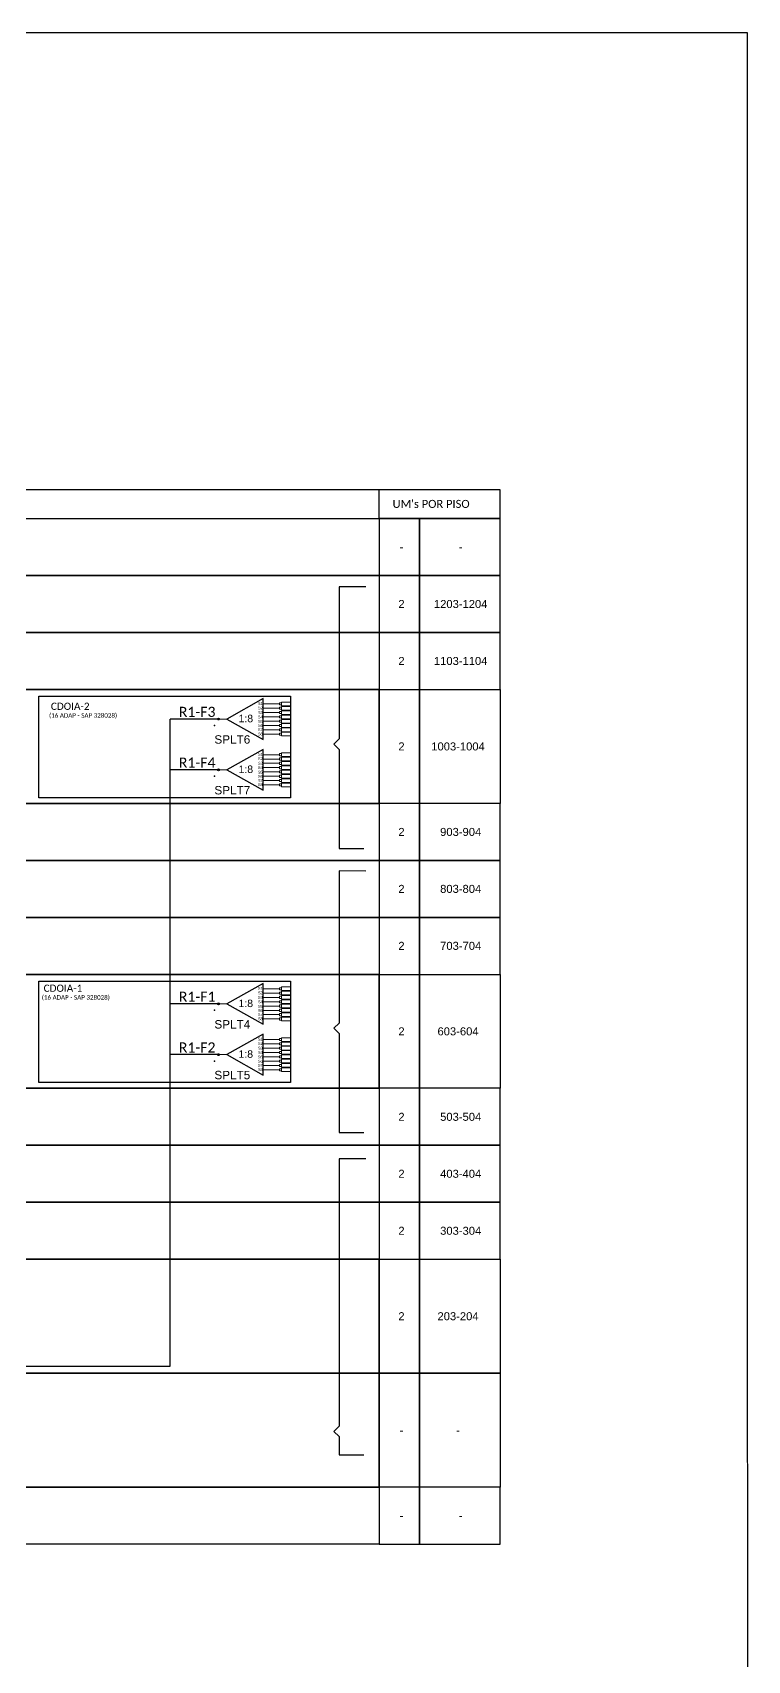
# Model space of a CAD drawing. Header units: metres. Extents: x 8172 to 8770, y -205 to 313.
# Drawn here: x 8640.3 to 8769.6, y 17.9 to 312.6 of the extents above; entities that cross this region are included whole.
import ezdxf
from ezdxf.enums import TextEntityAlignment as Align

# ---------------------------------------------------------------- set-up
doc = ezdxf.new("R2010")
doc.units = ezdxf.units.M
doc.styles.add('ARIAL', font='arial.ttf')
doc.styles.add('WMF-Calibri0', font='calibri.ttf')

# ---------------------------------------------------------------- blocks, each defined once
blk = doc.blocks.new('A$C64B91533')
at = {"color": 0}
for points in [[(0, 4.11), (23.15, 4.11), (23.15, 8.22), (0, 8.22)], [(0, 0), (23.15, 0), (23.15, 4.11), (0, 4.11)]]:
    blk.add_lwpolyline(points, close=True, dxfattribs=at)
for points in [[(23.15, 0), (314.47, 0), (314.47, 8.22), (23.15, 8.22), (23.15, 8.22), (23.15, 4.11)], [(58.2, 0), (58.2, 8.22)], [(279.74, 0), (279.74, 8.22)], [(11.57, 0), (11.57, 4.11)]]:
    blk.add_lwpolyline(points)
at = {"color": 0, "style": 'WMF-Calibri0'}
for s, p in [('     PISO', (4.96, 4.92)), ("UM's POR PISO", (29.11, 3.06)), ('PRUMADA', (161.77, 3.18)), ("UM's POR PISO", (283.57, 3.06)), ('  LÓGICO', (-1.58, 0.89)), ('    REAL', (10.18, 0.95))]:
    blk.add_text(s, height=2.3, dxfattribs=at).set_placement(p)
blk = doc.blocks.new('ANDAR_MAIOR_DUPLO')
for points in [[(0, 32.74), (11.57, 32.74), (11.57, 0), (0, 0)], [(11.57, 32.74), (23.15, 32.74), (23.15, 0), (11.57, 0)], [(46.29, 32.74), (23.15, 32.74), (23.15, 0), (46.29, 0)], [(57.86, 32.74), (46.29, 32.74), (46.29, 0), (57.86, 0)], [(57.86, 32.74), (279.76, 32.74), (279.76, 0), (57.86, 0)], [(279.76, 32.74), (291.33, 32.74), (291.33, 0), (279.76, 0)], [(291.33, 32.74), (314.47, 32.74), (314.47, 0), (291.33, 0)]]:
    blk.add_lwpolyline(points, close=True)
at = {"style": 'ARIAL', "flags": 12}
for tag, p in [('LOGICO', (5.79, 16.37)), ('REAL', (17.36, 16.37)), ('N°DAS_UCS', (34.12, 16.37)), ("UC'S", (52.6, 16.37)), ("UC'S", (286.13, 16.37)), ('N°DAS_UCS', (302.37, 16.37))]:
    blk.add_attdef(tag, text='', height=2.3, dxfattribs=at).set_placement(p, align=Align.MIDDLE_CENTER)
blk = doc.blocks.new('ANDAR_DUPLO')
for points in [[(0, 16.37), (11.57, 16.37), (11.57, 0), (0, 0)], [(11.57, 16.37), (23.15, 16.37), (23.15, 0), (11.57, 0)], [(23.15, 16.37), (46.29, 16.37), (46.29, 0), (23.15, 0)], [(46.29, 16.37), (57.86, 16.37), (57.86, 0), (46.29, 0)], [(57.86, 16.37), (279.76, 16.37), (279.76, 0), (57.86, 0)], [(291.33, 16.37), (279.76, 16.37), (279.76, 0), (291.33, 0)], [(314.47, 16.37), (291.33, 16.37), (291.33, 0), (314.47, 0)]]:
    blk.add_lwpolyline(points, close=True)
at = {"style": 'ARIAL'}
for tag, flags, p in [('LOGICO', 4, (5.79, 8.19)), ('N°DOS_APS', 12, (34.87, 8.19)), ("UC'S", 4, (52.6, 8.19)), ("UC'S", 4, (286.13, 8.19)), ('N°DOS_APS', 12, (303.12, 8.19)), ('REAL', 4, (17.36, 8.19))]:
    blk.add_attdef(tag, text='', height=2.3, dxfattribs=dict(at, flags=flags)).set_placement(p, align=Align.MIDDLE_CENTER)
blk = doc.blocks.new('SPLITTER_')
blk.add_point((0, 0))
at = {"style": 'ARIAL', "flags": 4}
blk.add_attdef('SPLT', (0, -3.26), '', height=1.5, dxfattribs=at)

msp = doc.modelspace()

# ---------------------------------------------------------------- hatches: boundary and pattern name
h = msp.add_hatch(color=0)
h.dxf.hatch_style = 1
edge = h.paths.add_edge_path()
edge.add_arc((8673.96, 188.37), 0.174, 0, 360)
h = msp.add_hatch(color=0)
h.dxf.hatch_style = 1
edge = h.paths.add_edge_path()
edge.add_arc((8673.96, 179.18), 0.174, 0, 360)
h = msp.add_hatch(color=0)
h.dxf.hatch_style = 1
edge = h.paths.add_edge_path()
edge.add_arc((8673.96, 136.8), 0.174, 0, 360)
h = msp.add_hatch(color=0)
h.dxf.hatch_style = 1
edge = h.paths.add_edge_path()
edge.add_arc((8673.96, 127.61), 0.174, 0, 360)

# ---------------------------------------------------------------- linework, layer by layer
for points in [[(8769.59, 312.64), (8769.64, -205.3), (8171.84, -205.3), (8171.84, 312.64)], [(8563.25, 69.95), (8703.05, 69.95), (8703.05, 49.32), (8563.25, 49.32)], [(8703.05, 69.95), (8710.34, 69.95), (8710.34, 49.32), (8703.05, 49.32)], [(8710.34, 69.95), (8724.92, 69.95), (8724.92, 49.32), (8710.34, 49.32)]]:
    msp.add_lwpolyline(points, close=True)
at = {"color": 3}
for points in [[(8700.6, 212.28), (8695.81, 212.28), (8695.81, 184.76), (8694.82, 183.81), (8695.81, 182.86), (8695.81, 164.93), (8700.28, 164.93)], [(8700.6, 160.85), (8695.81, 160.86), (8695.81, 133.33), (8694.82, 132.38), (8695.81, 131.43), (8695.81, 113.51), (8700.28, 113.51)], [(8700.6, 108.75), (8695.81, 108.76), (8695.81, 60.36), (8694.82, 59.41), (8695.81, 58.46), (8695.81, 55.14), (8700.28, 55.14)]]:
    msp.add_lwpolyline(points, dxfattribs=at)
at = {"color": 0}
for points in [[(8641.47, 192.5), (8687.01, 192.5), (8687.01, 174.12), (8641.47, 174.12)], [(8641.47, 140.93), (8687.01, 140.93), (8687.01, 122.55), (8641.47, 122.55)]]:
    msp.add_lwpolyline(points, close=True, dxfattribs=at)
for points in [[(8682.02, 192.06), (8675.47, 188.37), (8682.02, 184.68), (8682.02, 192.06)], [(8682.02, 182.87), (8675.47, 179.18), (8682.02, 175.49), (8682.02, 182.87)], [(8682.02, 140.49), (8675.47, 136.8), (8682.02, 133.11), (8682.02, 140.49)], [(8682.02, 131.3), (8675.47, 127.61), (8682.02, 123.92), (8682.02, 131.3)]]:
    msp.add_lwpolyline(points, dxfattribs=at)
at = {"color": 0, "lineweight": 0}
for points in [[(8684.98, 191.1), (8682.02, 191.1)], [(8682.02, 190.32), (8684.98, 190.32)], [(8682.02, 189.54), (8684.98, 189.54)], [(8682.02, 188.76), (8684.98, 188.76)], [(8685.37, 191.44), (8685.37, 190.77)], [(8685.37, 191.44), (8687.01, 191.44)], [(8685.37, 190.77), (8687.01, 190.77)], [(8685.37, 190.66), (8685.37, 189.99)], [(8685.37, 190.66), (8687.01, 190.66)], [(8685.37, 189.99), (8687.01, 189.99)], [(8685.37, 189.87), (8685.37, 189.21)], [(8685.37, 189.87), (8687.01, 189.87)], [(8685.37, 189.21), (8687.01, 189.21)], [(8685.37, 189.09), (8685.37, 188.42)], [(8685.37, 189.09), (8687.01, 189.09)], [(8675.47, 188.37), (8673.96, 188.37)], [(8682.02, 187.98), (8684.98, 187.98)], [(8682.02, 187.2), (8684.98, 187.2)], [(8682.02, 186.42), (8684.98, 186.42)], [(8685.37, 188.42), (8687.01, 188.42)], [(8685.37, 188.31), (8685.37, 187.64)], [(8685.37, 188.31), (8687.01, 188.31)], [(8685.37, 187.64), (8687.01, 187.64)], [(8685.37, 187.53), (8685.37, 186.86)], [(8685.37, 187.53), (8687.01, 187.53)], [(8685.37, 186.86), (8687.01, 186.86)], [(8685.37, 186.75), (8685.37, 186.08)], [(8685.37, 186.75), (8687.01, 186.75)], [(8685.37, 186.08), (8687.01, 186.08)], [(8685.37, 185.97), (8685.37, 185.3)], [(8685.37, 185.97), (8687.01, 185.97)], [(8682.02, 185.64), (8684.98, 185.64)], [(8685.37, 185.3), (8687.01, 185.3)], [(8684.98, 181.91), (8682.02, 181.91)], [(8682.02, 181.13), (8684.98, 181.13)], [(8682.02, 180.35), (8684.98, 180.35)], [(8685.37, 182.25), (8685.37, 181.58)], [(8685.37, 182.25), (8687.01, 182.25)], [(8685.37, 181.58), (8687.01, 181.58)], [(8685.37, 181.47), (8685.37, 180.8)], [(8685.37, 181.47), (8687.01, 181.47)], [(8685.37, 180.8), (8687.01, 180.8)], [(8685.37, 180.69), (8685.37, 180.02)], [(8685.37, 180.69), (8687.01, 180.69)], [(8685.37, 180.02), (8687.01, 180.02)], [(8685.37, 179.9), (8685.37, 179.24)], [(8685.37, 179.9), (8687.01, 179.9)], [(8675.47, 179.18), (8673.96, 179.18)], [(8682.02, 179.57), (8684.98, 179.57)], [(8682.02, 178.79), (8684.98, 178.79)], [(8682.02, 178.01), (8684.98, 178.01)], [(8682.02, 177.23), (8684.98, 177.23)], [(8685.37, 179.24), (8687.01, 179.24)], [(8685.37, 179.12), (8685.37, 178.46)], [(8685.37, 179.12), (8687.01, 179.12)], [(8685.37, 178.46), (8687.01, 178.46)], [(8685.37, 178.34), (8685.37, 177.67)], [(8685.37, 178.34), (8687.01, 178.34)], [(8685.37, 177.67), (8687.01, 177.67)], [(8685.37, 177.56), (8685.37, 176.89)], [(8685.37, 177.56), (8687.01, 177.56)], [(8685.37, 176.89), (8687.01, 176.89)], [(8682.02, 176.45), (8684.98, 176.45)], [(8685.37, 176.78), (8685.37, 176.11)], [(8685.37, 176.78), (8687.01, 176.78)], [(8685.37, 176.11), (8687.01, 176.11)], [(8684.98, 139.53), (8682.02, 139.53)], [(8682.02, 138.75), (8684.98, 138.75)], [(8685.37, 139.87), (8685.37, 139.2)], [(8685.37, 139.87), (8687.01, 139.87)], [(8685.37, 139.2), (8687.01, 139.2)], [(8685.37, 139.09), (8685.37, 138.42)], [(8685.37, 139.09), (8687.01, 139.09)], [(8675.47, 136.8), (8673.96, 136.8)], [(8682.02, 137.97), (8684.98, 137.97)], [(8682.02, 137.19), (8684.98, 137.19)], [(8682.02, 136.41), (8684.98, 136.41)], [(8682.02, 135.63), (8684.98, 135.63)], [(8685.37, 138.42), (8687.01, 138.42)], [(8685.37, 138.31), (8685.37, 137.64)], [(8685.37, 138.31), (8687.01, 138.31)], [(8685.37, 137.64), (8687.01, 137.64)], [(8685.37, 137.52), (8685.37, 136.86)], [(8685.37, 137.52), (8687.01, 137.52)], [(8685.37, 136.86), (8687.01, 136.86)], [(8685.37, 136.74), (8685.37, 136.08)], [(8685.37, 136.74), (8687.01, 136.74)], [(8685.37, 136.08), (8687.01, 136.08)], [(8685.37, 135.96), (8685.37, 135.29)], [(8685.37, 135.96), (8687.01, 135.96)], [(8682.02, 134.85), (8684.98, 134.85)], [(8682.02, 134.07), (8684.98, 134.07)], [(8685.37, 135.29), (8687.01, 135.29)], [(8685.37, 135.18), (8685.37, 134.51)], [(8685.37, 135.18), (8687.01, 135.18)], [(8685.37, 134.51), (8687.01, 134.51)], [(8685.37, 134.4), (8685.37, 133.73)], [(8685.37, 134.4), (8687.01, 134.4)], [(8685.37, 133.73), (8687.01, 133.73)], [(8684.98, 130.35), (8682.02, 130.35)], [(8685.37, 130.68), (8685.37, 130.01)], [(8685.37, 130.68), (8687.01, 130.68)], [(8685.37, 130.01), (8687.01, 130.01)], [(8685.37, 129.9), (8685.37, 129.23)], [(8685.37, 129.9), (8687.01, 129.9)], [(8675.47, 127.61), (8673.96, 127.61)], [(8682.02, 129.56), (8684.98, 129.56)], [(8682.02, 128.78), (8684.98, 128.78)], [(8682.02, 128), (8684.98, 128)], [(8682.02, 127.22), (8684.98, 127.22)], [(8685.37, 129.23), (8687.01, 129.23)], [(8685.37, 129.12), (8685.37, 128.45)], [(8685.37, 129.12), (8687.01, 129.12)], [(8685.37, 128.45), (8687.01, 128.45)], [(8685.37, 128.34), (8685.37, 127.67)], [(8685.37, 128.34), (8687.01, 128.34)], [(8685.37, 127.67), (8687.01, 127.67)], [(8685.37, 127.56), (8685.37, 126.89)], [(8685.37, 127.56), (8687.01, 127.56)], [(8685.37, 126.89), (8687.01, 126.89)], [(8685.37, 126.77), (8685.37, 126.11)], [(8685.37, 126.77), (8687.01, 126.77)], [(8682.02, 126.44), (8684.98, 126.44)], [(8682.02, 125.66), (8684.98, 125.66)], [(8682.02, 124.88), (8684.98, 124.88)], [(8685.37, 126.11), (8687.01, 126.11)], [(8685.37, 125.99), (8685.37, 125.33)], [(8685.37, 125.99), (8687.01, 125.99)], [(8685.37, 125.33), (8687.01, 125.33)], [(8685.37, 125.21), (8685.37, 124.54)], [(8685.37, 125.21), (8687.01, 125.21)], [(8685.37, 124.54), (8687.01, 124.54)]]:
    msp.add_lwpolyline(points, dxfattribs=at)
for points in [[(8684.98, 191.3), (8685.37, 191.3), (8685.37, 190.91), (8684.98, 190.91)], [(8684.98, 190.51), (8685.37, 190.51), (8685.37, 190.13), (8684.98, 190.13)], [(8684.98, 189.73), (8685.37, 189.73), (8685.37, 189.35), (8684.98, 189.35)], [(8684.98, 188.95), (8685.37, 188.95), (8685.37, 188.57), (8684.98, 188.57)], [(8684.98, 188.17), (8685.37, 188.17), (8685.37, 187.78), (8684.98, 187.78)], [(8684.98, 187.39), (8685.37, 187.39), (8685.37, 187), (8684.98, 187)], [(8684.98, 186.61), (8685.37, 186.61), (8685.37, 186.22), (8684.98, 186.22)], [(8684.98, 185.83), (8685.37, 185.83), (8685.37, 185.44), (8684.98, 185.44)], [(8684.98, 182.11), (8685.37, 182.11), (8685.37, 181.72), (8684.98, 181.72)], [(8684.98, 181.33), (8685.37, 181.33), (8685.37, 180.94), (8684.98, 180.94)], [(8684.98, 180.55), (8685.37, 180.55), (8685.37, 180.16), (8684.98, 180.16)], [(8684.98, 179.76), (8685.37, 179.76), (8685.37, 179.38), (8684.98, 179.38)], [(8684.98, 178.98), (8685.37, 178.98), (8685.37, 178.6), (8684.98, 178.6)], [(8684.98, 178.2), (8685.37, 178.2), (8685.37, 177.81), (8684.98, 177.81)], [(8684.98, 177.42), (8685.37, 177.42), (8685.37, 177.03), (8684.98, 177.03)], [(8684.98, 176.64), (8685.37, 176.64), (8685.37, 176.25), (8684.98, 176.25)], [(8684.98, 139.73), (8685.37, 139.73), (8685.37, 139.34), (8684.98, 139.34)], [(8684.98, 138.95), (8685.37, 138.95), (8685.37, 138.56), (8684.98, 138.56)], [(8684.98, 138.17), (8685.37, 138.17), (8685.37, 137.78), (8684.98, 137.78)], [(8684.98, 137.38), (8685.37, 137.38), (8685.37, 137), (8684.98, 137)], [(8684.98, 136.6), (8685.37, 136.6), (8685.37, 136.22), (8684.98, 136.22)], [(8684.98, 135.82), (8685.37, 135.82), (8685.37, 135.43), (8684.98, 135.43)], [(8684.98, 135.04), (8685.37, 135.04), (8685.37, 134.65), (8684.98, 134.65)], [(8684.98, 134.26), (8685.37, 134.26), (8685.37, 133.87), (8684.98, 133.87)], [(8684.98, 130.54), (8685.37, 130.54), (8685.37, 130.15), (8684.98, 130.15)], [(8684.98, 129.76), (8685.37, 129.76), (8685.37, 129.37), (8684.98, 129.37)], [(8684.98, 128.98), (8685.37, 128.98), (8685.37, 128.59), (8684.98, 128.59)], [(8684.98, 128.2), (8685.37, 128.2), (8685.37, 127.81), (8684.98, 127.81)], [(8684.98, 127.42), (8685.37, 127.42), (8685.37, 127.03), (8684.98, 127.03)], [(8684.98, 126.63), (8685.37, 126.63), (8685.37, 126.25), (8684.98, 126.25)], [(8684.98, 125.85), (8685.37, 125.85), (8685.37, 125.47), (8684.98, 125.47)], [(8684.98, 125.07), (8685.37, 125.07), (8685.37, 124.68), (8684.98, 124.68)]]:
    msp.add_lwpolyline(points, close=True, dxfattribs=at)
at = {"color": 0, "ltscale": 3}
for points in [[(8611.23, 68.69), (8611.23, 71.2), (8665.24, 71.2), (8665.24, 188.37)], [(8673.96, 188.37), (8665.24, 188.37)], [(8673.96, 179.18), (8665.22, 179.18)], [(8673.96, 136.8), (8665.22, 136.8)], [(8673.96, 127.61), (8665.22, 127.61)]]:
    msp.add_lwpolyline(points, dxfattribs=at)
at = {"color": 0}
for centre in [(8673.96, 188.37), (8673.96, 179.18), (8673.96, 136.8), (8673.96, 127.61)]:
    msp.add_circle(centre, 0.174, dxfattribs=at)

# ---------------------------------------------------------------- block references
at = {"xscale": 0.63, "yscale": 0.63, "zscale": 0.63}
msp.add_blockref('A$C64B91533', (8526.8, 224.66), dxfattribs=at)
ref = msp.add_blockref('ANDAR_DUPLO', (8526.8, 214.35), dxfattribs=dict(xscale=0.63, yscale=0.63, zscale=0.63))
ref.add_attrib('LOGICO', '12', dxfattribs={"height": 1.449, "style": 'ARIAL'}).set_placement((8530.45, 219.51), align=Align.MIDDLE_CENTER)
ref.add_attrib('REAL', 'C', dxfattribs={"height": 1.45, "style": 'ARIAL'}).set_placement((8537.74, 219.51), align=Align.MIDDLE_CENTER)
ref.add_attrib("UC'S1", '-', dxfattribs={"height": 1.45, "style": 'ARIAL'}).set_placement((8707.06, 219.51), align=Align.MIDDLE_CENTER)
ref.add_attrib('N°DAS_UCS1', '-', dxfattribs={"height": 1.45, "style": 'ARIAL'}).set_placement((8717.77, 219.51), align=Align.MIDDLE_CENTER)
ref.add_attrib('N°DAS_UCS', 'PORTEIRO', dxfattribs={"height": 1.449, "style": 'ARIAL'}).set_placement((8548.77, 219.51), align=Align.MIDDLE_CENTER)
ref.add_attrib("UC'S", '1', dxfattribs={"height": 1.45, "style": 'ARIAL'}).set_placement((8559.94, 219.51), align=Align.MIDDLE_CENTER)
ref = msp.add_blockref('ANDAR_DUPLO', (8526.8, 204.03), dxfattribs=dict(xscale=0.63, yscale=0.63, zscale=0.63))
ref.add_attrib('LOGICO', '11', dxfattribs={"height": 1.449, "style": 'ARIAL'}).set_placement((8530.45, 209.19), align=Align.MIDDLE_CENTER)
ref.add_attrib('REAL', '8', dxfattribs={"height": 1.45, "style": 'ARIAL'}).set_placement((8537.74, 209.19), align=Align.MIDDLE_CENTER)
ref.add_attrib("UC'S1", '2', dxfattribs={"height": 1.45, "style": 'ARIAL'}).set_placement((8707.06, 209.19), align=Align.MIDDLE_CENTER)
ref.add_attrib('N°DAS_UCS1', '1203-1204', dxfattribs={"height": 1.449, "style": 'ARIAL'}).set_placement((8717.77, 209.19), align=Align.MIDDLE_CENTER)
ref.add_attrib('N°DAS_UCS', '1201-1202', dxfattribs={"height": 1.449, "style": 'ARIAL'}).set_placement((8548.77, 209.19), align=Align.MIDDLE_CENTER)
ref.add_attrib("UC'S", '2', dxfattribs={"height": 1.45, "style": 'ARIAL'}).set_placement((8559.94, 209.19), align=Align.MIDDLE_CENTER)
ref = msp.add_blockref('ANDAR_DUPLO', (8526.8, 193.72), dxfattribs=dict(xscale=0.63, yscale=0.63, zscale=0.63))
ref.add_attrib('LOGICO', '10', dxfattribs={"height": 1.449, "style": 'ARIAL'}).set_placement((8530.45, 198.88), align=Align.MIDDLE_CENTER)
ref.add_attrib('REAL', '7', dxfattribs={"height": 1.45, "style": 'ARIAL'}).set_placement((8537.74, 198.88), align=Align.MIDDLE_CENTER)
ref.add_attrib("UC'S1", '2', dxfattribs={"height": 1.45, "style": 'ARIAL'}).set_placement((8707.06, 198.88), align=Align.MIDDLE_CENTER)
ref.add_attrib('N°DAS_UCS1', '1103-1104', dxfattribs={"height": 1.449, "style": 'ARIAL'}).set_placement((8717.77, 198.88), align=Align.MIDDLE_CENTER)
ref.add_attrib('N°DAS_UCS', '1101-1102', dxfattribs={"height": 1.449, "style": 'ARIAL'}).set_placement((8548.77, 198.88), align=Align.MIDDLE_CENTER)
ref.add_attrib("UC'S", '2', dxfattribs={"height": 1.45, "style": 'ARIAL'}).set_placement((8559.94, 198.88), align=Align.MIDDLE_CENTER)
ref = msp.add_blockref('ANDAR_MAIOR_DUPLO', (8526.8, 173.09), dxfattribs=dict(xscale=0.63, yscale=0.63, zscale=0.63))
ref.add_attrib('LOGICO', '9', dxfattribs={"height": 1.45, "style": 'ARIAL'}).set_placement((8530.45, 183.41), align=Align.MIDDLE_CENTER)
ref.add_attrib('REAL', '10', dxfattribs={"height": 1.449, "style": 'ARIAL'}).set_placement((8537.74, 183.41), align=Align.MIDDLE_CENTER)
ref.add_attrib("UC'S1", '2', dxfattribs={"height": 1.45, "style": 'ARIAL'}).set_placement((8707.06, 183.41), align=Align.MIDDLE_CENTER)
ref.add_attrib('N°DAS_UCS1', '1003-1004', dxfattribs={"height": 1.449, "style": 'ARIAL'}).set_placement((8717.29, 183.41), align=Align.MIDDLE_CENTER)
ref.add_attrib('N°DAS_UCS', '1001-1002', dxfattribs={"height": 1.449, "style": 'ARIAL'}).set_placement((8548.3, 183.41), align=Align.MIDDLE_CENTER)
ref.add_attrib("UC'S", '2', dxfattribs={"height": 1.45, "style": 'ARIAL'}).set_placement((8559.94, 183.41), align=Align.MIDDLE_CENTER)
at = {"color": 0}
ref = msp.add_blockref('SPLITTER_', (8673.22, 187.22), dxfattribs=dict(at, xscale=1.012739475973649, yscale=1.012739475973649, zscale=1.012739475973649))
ref.add_attrib('SPLT', 'SPLT6', (8673.22, 183.91), dxfattribs={"height": 1.519, "style": 'ARIAL'})
ref = msp.add_blockref('SPLITTER_', (8673.22, 178.03), dxfattribs=dict(at, xscale=1.012739475973649, yscale=1.012739475973649, zscale=1.012739475973649))
ref.add_attrib('SPLT', 'SPLT7', (8673.22, 174.72), dxfattribs={"height": 1.519, "style": 'ARIAL'})
ref = msp.add_blockref('ANDAR_DUPLO', (8526.8, 162.78), dxfattribs=dict(xscale=0.63, yscale=0.63, zscale=0.63))
ref.add_attrib('LOGICO', '8', dxfattribs={"height": 1.45, "style": 'ARIAL'}).set_placement((8530.45, 167.93), align=Align.MIDDLE_CENTER)
ref.add_attrib('REAL', '9', dxfattribs={"height": 1.45, "style": 'ARIAL'}).set_placement((8537.74, 167.93), align=Align.MIDDLE_CENTER)
ref.add_attrib("UC'S1", '2', dxfattribs={"height": 1.45, "style": 'ARIAL'}).set_placement((8707.06, 167.93), align=Align.MIDDLE_CENTER)
ref.add_attrib('N°DAS_UCS1', '903-904', dxfattribs={"height": 1.449, "style": 'ARIAL'}).set_placement((8717.77, 167.93), align=Align.MIDDLE_CENTER)
ref.add_attrib('N°DAS_UCS', '901-902', dxfattribs={"height": 1.449, "style": 'ARIAL'}).set_placement((8548.77, 167.93), align=Align.MIDDLE_CENTER)
ref.add_attrib("UC'S", '2', dxfattribs={"height": 1.45, "style": 'ARIAL'}).set_placement((8559.94, 167.93), align=Align.MIDDLE_CENTER)
ref = msp.add_blockref('ANDAR_DUPLO', (8526.8, 152.46), dxfattribs=dict(xscale=0.63, yscale=0.63, zscale=0.63))
ref.add_attrib('LOGICO', '7', dxfattribs={"height": 1.45, "style": 'ARIAL'}).set_placement((8530.45, 157.62), align=Align.MIDDLE_CENTER)
ref.add_attrib('REAL', '8', dxfattribs={"height": 1.45, "style": 'ARIAL'}).set_placement((8537.74, 157.62), align=Align.MIDDLE_CENTER)
ref.add_attrib("UC'S1", '2', dxfattribs={"height": 1.45, "style": 'ARIAL'}).set_placement((8707.06, 157.62), align=Align.MIDDLE_CENTER)
ref.add_attrib('N°DAS_UCS1', '803-804', dxfattribs={"height": 1.449, "style": 'ARIAL'}).set_placement((8717.77, 157.62), align=Align.MIDDLE_CENTER)
ref.add_attrib('N°DAS_UCS', '801-802', dxfattribs={"height": 1.449, "style": 'ARIAL'}).set_placement((8548.77, 157.62), align=Align.MIDDLE_CENTER)
ref.add_attrib("UC'S", '2', dxfattribs={"height": 1.45, "style": 'ARIAL'}).set_placement((8559.94, 157.62), align=Align.MIDDLE_CENTER)
ref = msp.add_blockref('ANDAR_DUPLO', (8526.8, 142.15), dxfattribs=dict(xscale=0.63, yscale=0.63, zscale=0.63))
ref.add_attrib('LOGICO', '6', dxfattribs={"height": 1.45, "style": 'ARIAL'}).set_placement((8530.45, 147.31), align=Align.MIDDLE_CENTER)
ref.add_attrib('REAL', '7', dxfattribs={"height": 1.45, "style": 'ARIAL'}).set_placement((8537.74, 147.31), align=Align.MIDDLE_CENTER)
ref.add_attrib("UC'S1", '2', dxfattribs={"height": 1.45, "style": 'ARIAL'}).set_placement((8707.06, 147.31), align=Align.MIDDLE_CENTER)
ref.add_attrib('N°DAS_UCS1', '703-704', dxfattribs={"height": 1.449, "style": 'ARIAL'}).set_placement((8717.77, 147.31), align=Align.MIDDLE_CENTER)
ref.add_attrib('N°DAS_UCS', '701-702', dxfattribs={"height": 1.449, "style": 'ARIAL'}).set_placement((8548.77, 147.31), align=Align.MIDDLE_CENTER)
ref.add_attrib("UC'S", '2', dxfattribs={"height": 1.45, "style": 'ARIAL'}).set_placement((8559.94, 147.31), align=Align.MIDDLE_CENTER)
ref = msp.add_blockref('ANDAR_MAIOR_DUPLO', (8526.8, 121.52), dxfattribs=dict(xscale=0.63, yscale=0.63, zscale=0.63))
ref.add_attrib('LOGICO', '5', dxfattribs={"height": 1.45, "style": 'ARIAL'}).set_placement((8530.45, 131.83), align=Align.MIDDLE_CENTER)
ref.add_attrib('REAL', '6', dxfattribs={"height": 1.45, "style": 'ARIAL'}).set_placement((8537.74, 131.83), align=Align.MIDDLE_CENTER)
ref.add_attrib("UC'S1", '2', dxfattribs={"height": 1.45, "style": 'ARIAL'}).set_placement((8707.06, 131.83), align=Align.MIDDLE_CENTER)
ref.add_attrib('N°DAS_UCS1', '603-604', dxfattribs={"height": 1.449, "style": 'ARIAL'}).set_placement((8717.29, 131.83), align=Align.MIDDLE_CENTER)
ref.add_attrib('N°DAS_UCS', '601-602', dxfattribs={"height": 1.449, "style": 'ARIAL'}).set_placement((8548.3, 131.83), align=Align.MIDDLE_CENTER)
ref.add_attrib("UC'S", '2', dxfattribs={"height": 1.45, "style": 'ARIAL'}).set_placement((8559.94, 131.83), align=Align.MIDDLE_CENTER)
ref = msp.add_blockref('SPLITTER_', (8673.22, 135.65), dxfattribs=dict(at, xscale=1.012739475973649, yscale=1.012739475973649, zscale=1.012739475973649))
ref.add_attrib('SPLT', 'SPLT4', (8673.22, 132.34), dxfattribs={"height": 1.519, "style": 'ARIAL'})
ref = msp.add_blockref('SPLITTER_', (8673.22, 126.46), dxfattribs=dict(at, xscale=1.012739475973649, yscale=1.012739475973649, zscale=1.012739475973649))
ref.add_attrib('SPLT', 'SPLT5', (8673.22, 123.16), dxfattribs={"height": 1.519, "style": 'ARIAL'})
ref = msp.add_blockref('ANDAR_DUPLO', (8526.8, 111.21), dxfattribs=dict(xscale=0.63, yscale=0.63, zscale=0.63))
ref.add_attrib('LOGICO', '4', dxfattribs={"height": 1.45, "style": 'ARIAL'}).set_placement((8530.45, 116.36), align=Align.MIDDLE_CENTER)
ref.add_attrib('REAL', '5', dxfattribs={"height": 1.45, "style": 'ARIAL'}).set_placement((8537.74, 116.36), align=Align.MIDDLE_CENTER)
ref.add_attrib("UC'S1", '2', dxfattribs={"height": 1.45, "style": 'ARIAL'}).set_placement((8707.06, 116.36), align=Align.MIDDLE_CENTER)
ref.add_attrib('N°DAS_UCS1', '503-504', dxfattribs={"height": 1.449, "style": 'ARIAL'}).set_placement((8717.77, 116.36), align=Align.MIDDLE_CENTER)
ref.add_attrib('N°DAS_UCS', '501-502', dxfattribs={"height": 1.449, "style": 'ARIAL'}).set_placement((8548.77, 116.36), align=Align.MIDDLE_CENTER)
ref.add_attrib("UC'S", '2', dxfattribs={"height": 1.45, "style": 'ARIAL'}).set_placement((8559.94, 116.36), align=Align.MIDDLE_CENTER)
ref = msp.add_blockref('ANDAR_DUPLO', (8526.8, 100.89), dxfattribs=dict(xscale=0.63, yscale=0.63, zscale=0.63))
ref.add_attrib('LOGICO', '3', dxfattribs={"height": 1.45, "style": 'ARIAL'}).set_placement((8530.45, 106.05), align=Align.MIDDLE_CENTER)
ref.add_attrib('REAL', '4', dxfattribs={"height": 1.45, "style": 'ARIAL'}).set_placement((8537.74, 106.05), align=Align.MIDDLE_CENTER)
ref.add_attrib("UC'S1", '2', dxfattribs={"height": 1.45, "style": 'ARIAL'}).set_placement((8707.06, 106.05), align=Align.MIDDLE_CENTER)
ref.add_attrib('N°DAS_UCS1', '403-404', dxfattribs={"height": 1.449, "style": 'ARIAL'}).set_placement((8717.77, 106.05), align=Align.MIDDLE_CENTER)
ref.add_attrib('N°DAS_UCS', '401-402', dxfattribs={"height": 1.449, "style": 'ARIAL'}).set_placement((8548.77, 106.05), align=Align.MIDDLE_CENTER)
ref.add_attrib("UC'S", '2', dxfattribs={"height": 1.45, "style": 'ARIAL'}).set_placement((8559.94, 106.05), align=Align.MIDDLE_CENTER)
ref = msp.add_blockref('ANDAR_DUPLO', (8526.8, 90.58), dxfattribs=dict(xscale=0.63, yscale=0.63, zscale=0.63))
ref.add_attrib('LOGICO', '2', dxfattribs={"height": 1.45, "style": 'ARIAL'}).set_placement((8530.45, 95.73), align=Align.MIDDLE_CENTER)
ref.add_attrib('REAL', '3', dxfattribs={"height": 1.45, "style": 'ARIAL'}).set_placement((8537.74, 95.73), align=Align.MIDDLE_CENTER)
ref.add_attrib("UC'S1", '2', dxfattribs={"height": 1.45, "style": 'ARIAL'}).set_placement((8707.06, 95.73), align=Align.MIDDLE_CENTER)
ref.add_attrib('N°DAS_UCS1', '303-304', dxfattribs={"height": 1.449, "style": 'ARIAL'}).set_placement((8717.77, 95.73), align=Align.MIDDLE_CENTER)
ref.add_attrib('N°DAS_UCS', '301-302', dxfattribs={"height": 1.449, "style": 'ARIAL'}).set_placement((8548.77, 95.73), align=Align.MIDDLE_CENTER)
ref.add_attrib("UC'S", '2', dxfattribs={"height": 1.45, "style": 'ARIAL'}).set_placement((8559.94, 95.73), align=Align.MIDDLE_CENTER)
ref = msp.add_blockref('ANDAR_MAIOR_DUPLO', (8526.8, 69.95), dxfattribs=dict(xscale=0.63, yscale=0.63, zscale=0.63))
ref.add_attrib('LOGICO', '1', dxfattribs={"height": 1.45, "style": 'ARIAL'}).set_placement((8530.45, 80.26), align=Align.MIDDLE_CENTER)
ref.add_attrib('REAL', '2', dxfattribs={"height": 1.45, "style": 'ARIAL'}).set_placement((8537.74, 80.26), align=Align.MIDDLE_CENTER)
ref.add_attrib("UC'S1", '2', dxfattribs={"height": 1.45, "style": 'ARIAL'}).set_placement((8707.06, 80.26), align=Align.MIDDLE_CENTER)
ref.add_attrib('N°DAS_UCS1', '203-204', dxfattribs={"height": 1.449, "style": 'ARIAL'}).set_placement((8717.29, 80.26), align=Align.MIDDLE_CENTER)
ref.add_attrib('N°DAS_UCS', '201-202', dxfattribs={"height": 1.449, "style": 'ARIAL'}).set_placement((8548.3, 80.26), align=Align.MIDDLE_CENTER)
ref.add_attrib("UC'S", '2', dxfattribs={"height": 1.45, "style": 'ARIAL'}).set_placement((8559.94, 80.26), align=Align.MIDDLE_CENTER)
ref = msp.add_blockref('ANDAR_DUPLO', (8526.8, 39.01), dxfattribs=dict(xscale=0.63, yscale=0.63, zscale=0.63))
ref.add_attrib('LOGICO', '-1', dxfattribs={"height": 1.449, "style": 'ARIAL'}).set_placement((8530.45, 44.16), align=Align.MIDDLE_CENTER)
ref.add_attrib('REAL', 'SS', dxfattribs={"height": 1.449, "style": 'ARIAL'}).set_placement((8537.74, 44.16), align=Align.MIDDLE_CENTER)
ref.add_attrib("UC'S1", '-', dxfattribs={"height": 1.45, "style": 'ARIAL'}).set_placement((8707.06, 44.16), align=Align.MIDDLE_CENTER)
ref.add_attrib('N°DAS_UCS1', '-', dxfattribs={"height": 1.45, "style": 'ARIAL'}).set_placement((8717.77, 44.16), align=Align.MIDDLE_CENTER)

# ---------------------------------------------------------------- texts
at = {"color": 0, "style": 'WMF-Calibri0'}
for p in [(8649.61, 188.61), (8648.3, 137.57)]:
    msp.add_text('(16 ADAP - SAP 328028) ', height=0.8127, dxfattribs=at).set_placement(p, align=Align.CENTER)
at = {"color": 0}
for s, height, style, p in [('CDOIA-2', 1.3, 'WMF-Calibri0', (8643.64, 190.03)), ('R1-F3', 1.833, 'WMF-Calibri0', (8666.78, 188.75)), ('1:8', 1.355, 'ARIAL', (8677.59, 187.79)), ('S1', 0.508, 'ARIAL', (8681.09, 190.92)), ('S2', 0.508, 'ARIAL', (8681.09, 190.12)), ('S3', 0.508, 'ARIAL', (8681.09, 189.3)), ('S4', 0.508, 'ARIAL', (8681.09, 188.5)), ('S5', 0.508, 'ARIAL', (8681.09, 187.68)), ('S6', 0.508, 'ARIAL', (8681.09, 186.92)), ('S7', 0.508, 'ARIAL', (8681.09, 186.18)), ('S8', 0.508, 'ARIAL', (8681.09, 185.42)), ('R1-F4', 1.833, 'WMF-Calibri0', (8666.78, 179.57)), ('1:8', 1.355, 'ARIAL', (8677.59, 178.6)), ('S1', 0.508, 'ARIAL', (8681.09, 181.73)), ('S2', 0.508, 'ARIAL', (8681.09, 180.93)), ('S3', 0.508, 'ARIAL', (8681.09, 180.11)), ('S4', 0.508, 'ARIAL', (8681.09, 179.31)), ('S5', 0.508, 'ARIAL', (8681.09, 178.49)), ('S6', 0.508, 'ARIAL', (8681.09, 177.73)), ('S7', 0.508, 'ARIAL', (8681.09, 176.99)), ('S8', 0.508, 'ARIAL', (8681.09, 176.23)), ('CDOIA-1 ', 1.3, 'WMF-Calibri0', (8642.33, 138.99)), ('R1-F1', 1.833, 'WMF-Calibri0', (8666.78, 137.19)), ('S1', 0.508, 'ARIAL', (8681.09, 139.35)), ('S2', 0.508, 'ARIAL', (8681.09, 138.55)), ('1:8', 1.355, 'ARIAL', (8677.58, 136.22)), ('S3', 0.508, 'ARIAL', (8681.09, 137.73)), ('S4', 0.508, 'ARIAL', (8681.09, 136.93)), ('S5', 0.508, 'ARIAL', (8681.09, 136.11)), ('S6', 0.508, 'ARIAL', (8681.09, 135.35)), ('S7', 0.508, 'ARIAL', (8681.09, 134.61)), ('S8', 0.508, 'ARIAL', (8681.09, 133.85)), ('R1-F2', 1.833, 'WMF-Calibri0', (8666.78, 128)), ('S1', 0.508, 'ARIAL', (8681.09, 130.16)), ('S2', 0.508, 'ARIAL', (8681.09, 129.36)), ('1:8', 1.355, 'ARIAL', (8677.58, 127.04)), ('S3', 0.508, 'ARIAL', (8681.09, 128.54)), ('S4', 0.508, 'ARIAL', (8681.09, 127.74)), ('S5', 0.508, 'ARIAL', (8681.09, 126.92)), ('S6', 0.508, 'ARIAL', (8681.09, 126.16)), ('S7', 0.508, 'ARIAL', (8681.09, 125.42)), ('S8', 0.508, 'ARIAL', (8681.09, 124.66))]:
    msp.add_text(s, height=height, dxfattribs=dict(at, style=style)).set_placement(p)
at = {"style": 'ARIAL'}
for p in [(8707.06, 59.63), (8717.29, 59.63)]:
    msp.add_text('-', height=1.45, dxfattribs=at).set_placement(p, align=Align.MIDDLE_CENTER)

doc.saveas('drawing.dxf')
